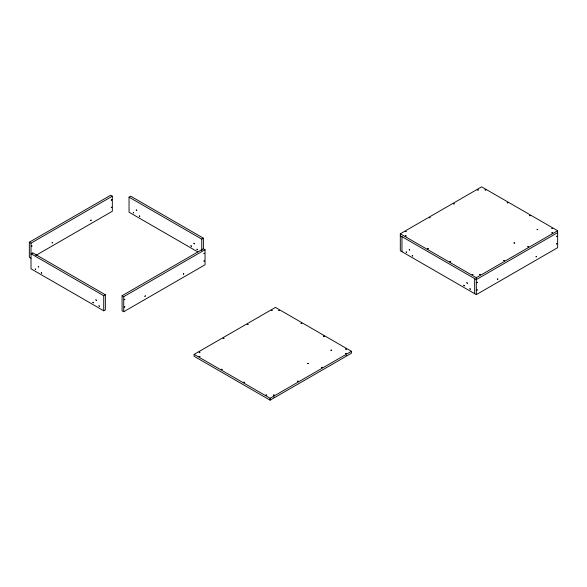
<?xml version="1.0" encoding="UTF-8"?>
<svg xmlns="http://www.w3.org/2000/svg" width="587" height="587" viewBox="0 0 587 587"><rect width="100%" height="100%" fill="white"/><g stroke="black" fill="none" stroke-linecap="round" stroke-linejoin="round"><path stroke-width="0.88" d="M274.232 397.15L273.791 397.26M346.418 355.443L346.044 355.605M31.969 253.687L31.588 253.467L32.102 253.327M31.001 258.207L29.35 257.253L29.35 242.196L110.679 195.244L112.337 196.197L112.337 211.247L35.741 255.47M29.35 242.196L31.001 243.15L112.337 196.197M197.79 251.896L129.045 212.201L129.045 197.151L130.696 196.197L203.395 238.168L203.395 248.793M105.359 294.769L32.652 252.799L31.001 253.753L103.708 295.723L105.359 294.769L105.359 309.826L103.708 310.78L31.001 268.802L31.001 243.15M129.045 197.151L201.745 239.122L203.395 238.168M122.067 295.723L203.395 248.771L205.046 249.724L205.046 264.774L123.718 311.734L122.067 310.78L122.067 295.723L123.718 296.677L205.046 249.724M400.312 233.787L481.641 186.835L557.65 230.713L557.65 247.677L476.321 294.63L400.312 250.752L400.312 233.787L476.321 277.673L557.65 230.713M194.121 354.379L275.45 307.419L351.459 351.305L351.459 353.213L270.13 400.165L194.121 356.287L194.121 354.379L270.13 398.257L351.459 351.305M557.65 232.621L476.321 279.581L400.312 235.695M476.321 277.673L476.321 294.63M474.663 278.627L474.663 293.676M401.963 236.649L401.963 251.706M270.13 398.257L270.13 400.165M201.745 239.122L201.745 250.634M123.718 296.677L123.718 311.734M103.708 295.723L103.708 310.78M31.566 246.136C32.006 247.083 32.256 244.889 31.566 246.136M52.126 242.747C52.566 243.686 52.815 241.492 52.126 242.747M90.677 220.485L91.183 220.118L90.677 220.485M111.244 200.138L111.75 199.771L111.244 200.138M111.244 207.556L111.75 207.189L111.244 207.556M124.275 299.663L124.782 299.297L124.275 299.663M124.275 307.089L124.782 306.722L124.275 307.089M144.842 296.274L145.341 295.907L144.842 296.274M183.393 274.019C183.841 274.965 184.091 272.742 183.393 274.019M203.96 253.665L204.459 253.298L203.96 253.665M203.96 261.083L204.459 260.716L203.96 261.083M476.879 282.567C477.319 283.506 477.569 281.312 476.879 282.567M476.879 289.985C477.319 290.932 477.569 288.738 476.879 289.985M497.438 279.177C497.857 280.138 498.18 277.878 497.438 279.177M535.997 256.915L536.503 256.548L535.997 256.915M556.557 236.561L557.063 236.194L556.557 236.561M556.557 243.987L557.063 243.62L556.557 243.987M35.235 269.044L35.697 269.616L35.264 268.985M38.265 266.557L38.727 267.129L38.294 266.491M41.295 272.544L41.75 273.116L41.295 272.544M92.885 302.327L93.34 302.899L92.907 302.268M95.908 299.84L96.371 300.412L95.908 299.84M98.939 305.827L99.401 306.399L98.968 305.768M133.271 212.443L133.733 213.015L133.3 212.384M136.301 209.955L136.764 210.528L136.301 209.955M139.332 215.943L139.794 216.515L139.361 215.877M190.922 245.726L191.384 246.298L190.922 245.726M193.952 243.238L194.414 243.81L193.952 243.238M196.983 249.226L197.437 249.798L197.005 249.159M406.197 251.948L406.659 252.52L406.197 251.948M409.227 249.453L409.682 250.025L409.227 249.453M412.25 255.44L412.712 256.013L412.25 255.44M463.84 285.231L464.302 285.803L463.84 285.231M466.87 282.736L467.333 283.308L466.87 282.736M469.901 288.723L470.363 289.296L469.901 288.723M199.162 352.141L199.925 352.2L199.162 352.141M199.162 356.492L199.925 356.551L199.162 356.492M223.214 338.259L223.977 338.317L223.214 338.259M221.372 369.318L222.143 369.377L221.372 369.318M247.259 324.376L248.03 324.435L247.259 324.376M243.774 382.247L244.537 382.306L243.774 382.247M271.311 310.486L272.075 310.545L271.311 310.486M278.84 310.486L279.603 310.545L278.84 310.486M265.984 395.073L266.755 395.132L266.028 395.022M273.513 395.073L274.283 395.132L273.513 395.073M301.058 323.312L301.821 323.371L301.058 323.312M297.565 381.19L298.328 381.249L297.565 381.19M307.757 363.536L308.52 363.595L307.757 363.536M323.452 336.248L324.215 336.3L323.452 336.248M321.617 367.301L322.38 367.359L321.617 367.301M330.885 350.182L331.655 350.241L330.885 350.182M345.67 349.074L346.433 349.126L345.67 349.074M345.67 353.418L346.433 353.477L345.706 353.359M405.353 231.557L406.116 231.616L405.353 231.557M405.353 235.908L406.116 235.967L405.353 235.908M429.398 217.674L430.168 217.733L429.442 217.623M427.563 248.734L428.334 248.785L427.563 248.734M453.45 203.784L454.221 203.843L453.45 203.784M449.965 261.663L450.728 261.721L449.965 261.663M477.502 189.902L478.266 189.961L477.502 189.902M485.031 189.902L485.794 189.961L485.031 189.902M472.175 274.489L472.946 274.547L472.175 274.489M479.704 274.489L480.474 274.547L479.704 274.489M507.241 202.728L508.012 202.786L507.241 202.728M503.756 260.599L504.519 260.657L503.756 260.599M513.948 242.952L514.711 243.011L513.948 242.952M529.643 215.656L530.406 215.715L529.679 215.605M527.808 246.716L528.571 246.775L527.808 246.716M537.076 229.598L537.846 229.656L537.12 229.546M551.861 228.482L552.624 228.541L551.897 228.431M551.861 232.834L552.624 232.892L551.861 232.834"/></g></svg>
